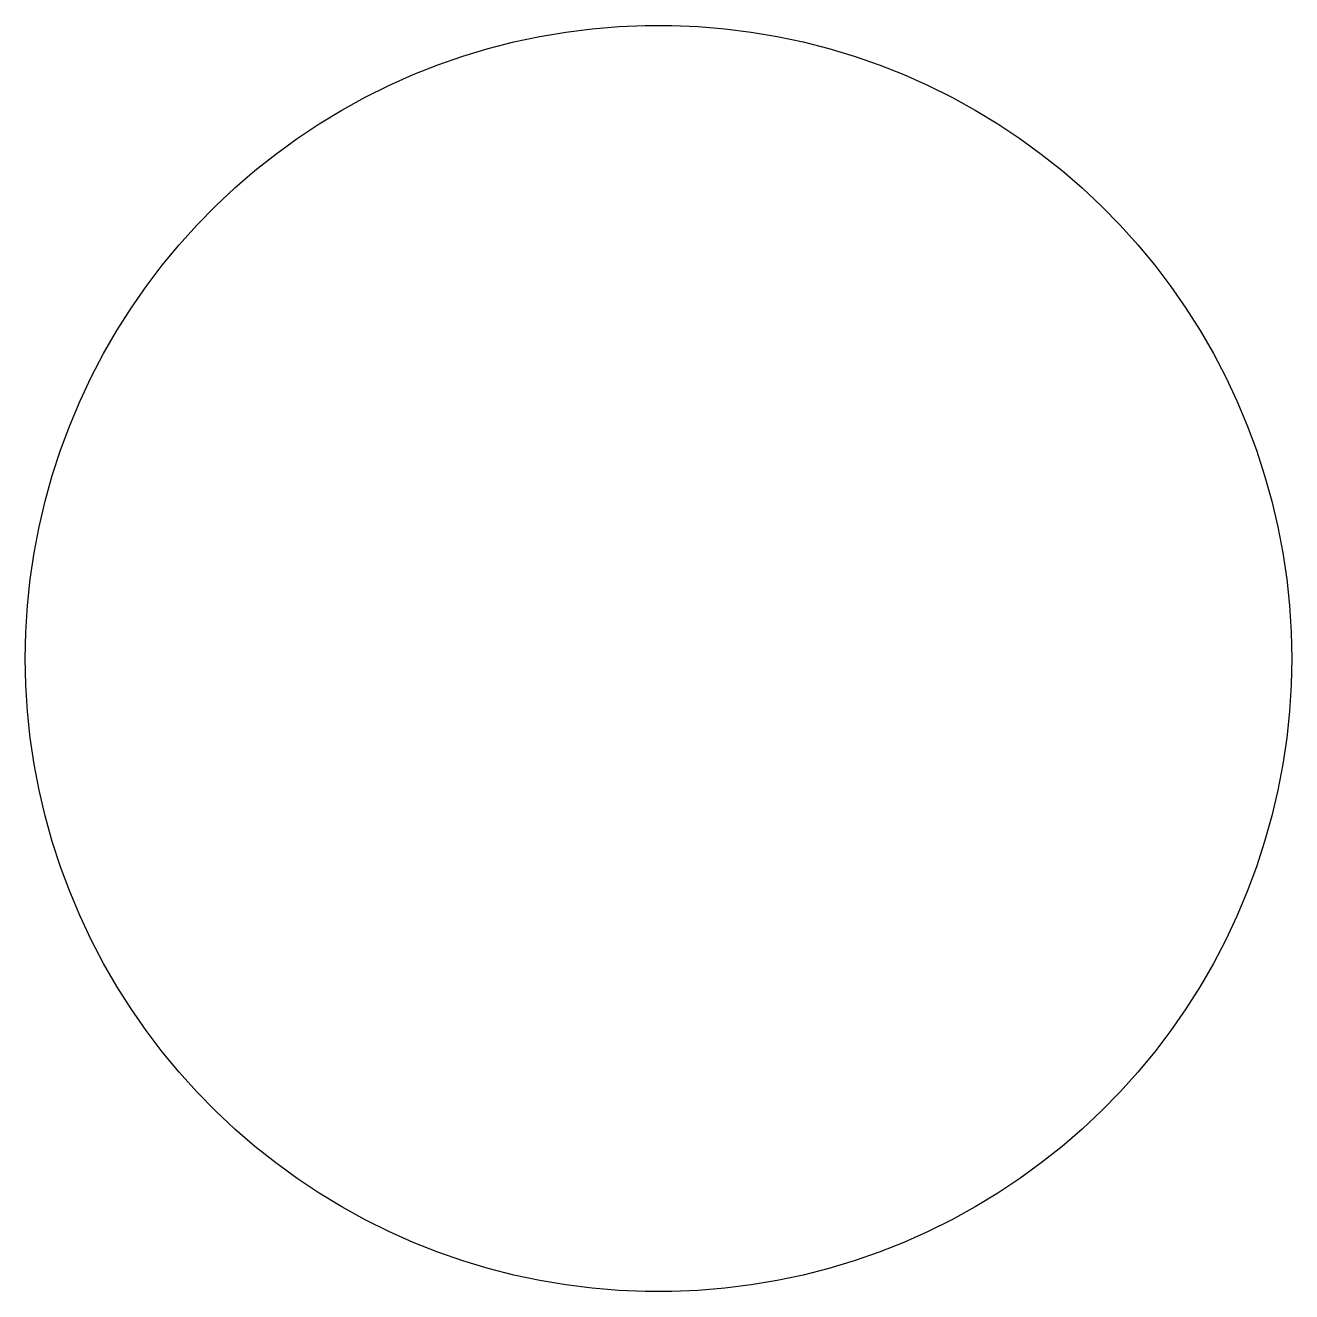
# Model space of a CAD drawing. Header units: metres. Extents: x 0 to 5.8, y -7.5 to 7.5.
# Drawn here: x 3.3193 to 3.4807, y -0.0807 to 0.0807 of the extents above; entities that cross this region are included whole.
import ezdxf

# ---------------------------------------------------------------- set-up
doc = ezdxf.new("R2010")
doc.units = ezdxf.units.M

msp = doc.modelspace()

# ---------------------------------------------------------------- linework, layer by layer
for p, q in [((3.38156, 0.078567), (3.38487, 0.079269)), ((3.38487, 0.079269), (3.3882, 0.079834)), ((3.3882, 0.079834), (3.39156, 0.080261)), ((3.39156, 0.080261), (3.39493, 0.080536)), ((3.39493, 0.080536), (3.3983, 0.080688)), ((3.3983, 0.080688), (3.40169, 0.080688)), ((3.40169, 0.080688), (3.40506, 0.080536)), ((3.40506, 0.080536), (3.40843, 0.080261)), ((3.40843, 0.080261), (3.41179, 0.079834)), ((3.41179, 0.079834), (3.41512, 0.079269)), ((3.41512, 0.079269), (3.41843, 0.078567)), ((3.37505, 0.076752), (3.37828, 0.077728)), ((3.37828, 0.077728), (3.38156, 0.078567)), ((3.41843, 0.078567), (3.42169, 0.077728)), ((3.42169, 0.077728), (3.42493, 0.076752)), ((3.37186, 0.075638), (3.37505, 0.076752)), ((3.42493, 0.076752), (3.42813, 0.075638)), ((3.36563, 0.073013), (3.36871, 0.074402)), ((3.36871, 0.074402), (3.37186, 0.075638)), ((3.42813, 0.075638), (3.43127, 0.074402)), ((3.43127, 0.074402), (3.43436, 0.073013)), ((3.36259, 0.071518), (3.36563, 0.073013)), ((3.43436, 0.073013), (3.43738, 0.071518)), ((3.35963, 0.069885), (3.36259, 0.071518)), ((3.43738, 0.071518), (3.44035, 0.069885)), ((3.35675, 0.06813), (3.35963, 0.069885)), ((3.44035, 0.069885), (3.44324, 0.06813)), ((3.35393, 0.066269), (3.35675, 0.06813)), ((3.44324, 0.06813), (3.44606, 0.066269)), ((3.3512, 0.064285), (3.35393, 0.066269)), ((3.44606, 0.066269), (3.44879, 0.064285)), ((3.34854, 0.06218), (3.3512, 0.064285)), ((3.44879, 0.064285), (3.45143, 0.06218)), ((3.34599, 0.059967), (3.34854, 0.06218)), ((3.45143, 0.06218), (3.45399, 0.059967)), ((3.34352, 0.057663), (3.34599, 0.059967)), ((3.45399, 0.059967), (3.45647, 0.057663)), ((3.34116, 0.055237), (3.34352, 0.057663)), ((3.45647, 0.057663), (3.45883, 0.055237)), ((3.3389, 0.052734), (3.34116, 0.055237)), ((3.45883, 0.055237), (3.46109, 0.052734)), ((3.33675, 0.050125), (3.3389, 0.052734)), ((3.46109, 0.052734), (3.46324, 0.050125)), ((3.3347, 0.047424), (3.33675, 0.050125)), ((3.46324, 0.050125), (3.46529, 0.047424)), ((3.33276, 0.044663), (3.3347, 0.047424)), ((3.46529, 0.047424), (3.46722, 0.044663)), ((3.33096, 0.041809), (3.33276, 0.044663)), ((3.46722, 0.044663), (3.46902, 0.041809)), ((3.32927, 0.038879), (3.33096, 0.041809)), ((3.46902, 0.041809), (3.47072, 0.038879)), ((3.3277, 0.035873), (3.32927, 0.038879)), ((3.47072, 0.038879), (3.47229, 0.035873)), ((3.32626, 0.032822), (3.3277, 0.035873)), ((3.47229, 0.035873), (3.47372, 0.032822)), ((3.32495, 0.029709), (3.32626, 0.032822)), ((3.47372, 0.032822), (3.47504, 0.029709)), ((3.32378, 0.026535), (3.32495, 0.029709)), ((3.47504, 0.029709), (3.47621, 0.026535)), ((3.32272, 0.023315), (3.32378, 0.026535)), ((3.47621, 0.026535), (3.47725, 0.023315)), ((3.32182, 0.020065), (3.32272, 0.023315)), ((3.47725, 0.023315), (3.47816, 0.020065)), ((3.32104, 0.016769), (3.32182, 0.020065)), ((3.47816, 0.020065), (3.47894, 0.016769)), ((3.32042, 0.013458), (3.32104, 0.016769)), ((3.47894, 0.016769), (3.47957, 0.013458)), ((3.31992, 0.010101), (3.32042, 0.013458)), ((3.47957, 0.013458), (3.48007, 0.010101)), ((3.31956, 0.006744), (3.31992, 0.010101)), ((3.48007, 0.010101), (3.48042, 0.006744)), ((3.31935, 0.003372), (3.31956, 0.006744)), ((3.48042, 0.006744), (3.48064, 0.003372)), ((3.31929, 0), (3.31935, 0.003372)), ((3.48064, 0.003372), (3.4807, 0)), ((3.31935, -0.003372), (3.31929, 0)), ((3.4807, 0), (3.48064, -0.003372)), ((3.31956, -0.006744), (3.31935, -0.003372)), ((3.48064, -0.003372), (3.48042, -0.006744)), ((3.31992, -0.010101), (3.31956, -0.006744)), ((3.48042, -0.006744), (3.48007, -0.010101)), ((3.32042, -0.013458), (3.31992, -0.010101)), ((3.48007, -0.010101), (3.47957, -0.013458)), ((3.32104, -0.016769), (3.32042, -0.013458)), ((3.47957, -0.013458), (3.47894, -0.016769)), ((3.32182, -0.020065), (3.32104, -0.016769)), ((3.47894, -0.016769), (3.47816, -0.020065)), ((3.32272, -0.023315), (3.32182, -0.020065)), ((3.47816, -0.020065), (3.47725, -0.023315)), ((3.32378, -0.026535), (3.32272, -0.023315)), ((3.47725, -0.023315), (3.47621, -0.026535)), ((3.32495, -0.029709), (3.32378, -0.026535)), ((3.47621, -0.026535), (3.47504, -0.029709)), ((3.32626, -0.032822), (3.32495, -0.029709)), ((3.47504, -0.029709), (3.47372, -0.032822)), ((3.3277, -0.035873), (3.32626, -0.032822)), ((3.47372, -0.032822), (3.47229, -0.035873)), ((3.32927, -0.038879), (3.3277, -0.035873)), ((3.47229, -0.035873), (3.47072, -0.038879)), ((3.33096, -0.041809), (3.32927, -0.038879)), ((3.47072, -0.038879), (3.46902, -0.041809)), ((3.33276, -0.044663), (3.33096, -0.041809)), ((3.46902, -0.041809), (3.46722, -0.044663)), ((3.3347, -0.047424), (3.33276, -0.044663)), ((3.46722, -0.044663), (3.46529, -0.047424)), ((3.33675, -0.050125), (3.3347, -0.047424)), ((3.46529, -0.047424), (3.46324, -0.050125)), ((3.3389, -0.052734), (3.33675, -0.050125)), ((3.46324, -0.050125), (3.46109, -0.052734)), ((3.34116, -0.055237), (3.3389, -0.052734)), ((3.46109, -0.052734), (3.45883, -0.055237)), ((3.34352, -0.057663), (3.34116, -0.055237)), ((3.45883, -0.055237), (3.45647, -0.057663)), ((3.34599, -0.059967), (3.34352, -0.057663)), ((3.45647, -0.057663), (3.45399, -0.059967)), ((3.34854, -0.06218), (3.34599, -0.059967)), ((3.45399, -0.059967), (3.45143, -0.06218)), ((3.3512, -0.064285), (3.34854, -0.06218)), ((3.45143, -0.06218), (3.44879, -0.064285)), ((3.35393, -0.066269), (3.3512, -0.064285)), ((3.44879, -0.064285), (3.44606, -0.066269)), ((3.35675, -0.06813), (3.35393, -0.066269)), ((3.44606, -0.066269), (3.44324, -0.06813)), ((3.35963, -0.069885), (3.35675, -0.06813)), ((3.44324, -0.06813), (3.44035, -0.069885)), ((3.36259, -0.071518), (3.35963, -0.069885)), ((3.44035, -0.069885), (3.43738, -0.071518)), ((3.36563, -0.073013), (3.36259, -0.071518)), ((3.43738, -0.071518), (3.43436, -0.073013)), ((3.36871, -0.074402), (3.36563, -0.073013)), ((3.43436, -0.073013), (3.43127, -0.074402)), ((3.37186, -0.075638), (3.36871, -0.074402)), ((3.37505, -0.076752), (3.37186, -0.075638)), ((3.42813, -0.075638), (3.42493, -0.076752)), ((3.43127, -0.074402), (3.42813, -0.075638)), ((3.37828, -0.077728), (3.37505, -0.076752)), ((3.42493, -0.076752), (3.42169, -0.077728)), ((3.38156, -0.078567), (3.37828, -0.077728)), ((3.38487, -0.079269), (3.38156, -0.078567)), ((3.41843, -0.078567), (3.41512, -0.079269)), ((3.42169, -0.077728), (3.41843, -0.078567)), ((3.3882, -0.079834), (3.38487, -0.079269)), ((3.39156, -0.080261), (3.3882, -0.079834)), ((3.39493, -0.080536), (3.39156, -0.080261)), ((3.3983, -0.080688), (3.39493, -0.080536)), ((3.40169, -0.080688), (3.3983, -0.080688)), ((3.40506, -0.080536), (3.40169, -0.080688)), ((3.40843, -0.080261), (3.40506, -0.080536)), ((3.41179, -0.079834), (3.40843, -0.080261)), ((3.41512, -0.079269), (3.41179, -0.079834))]:
    msp.add_line(p, q)

doc.saveas('drawing.dxf')
